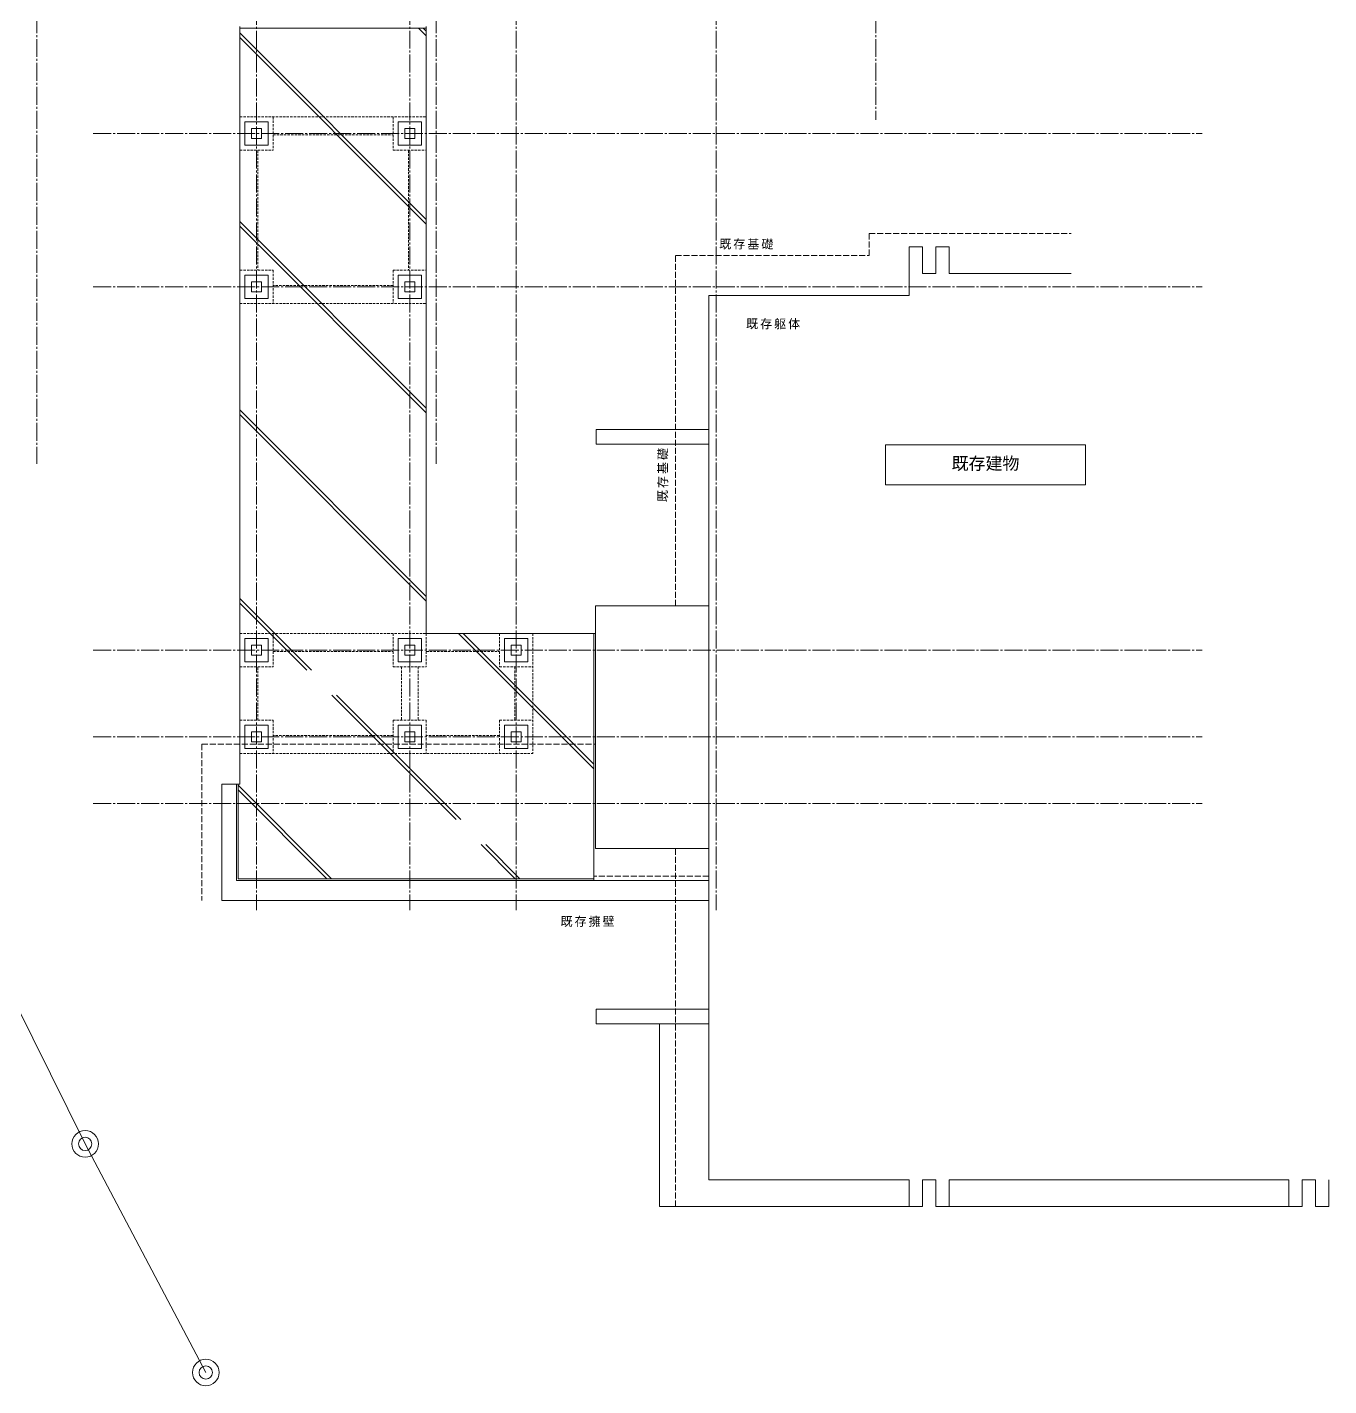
# Model space of a CAD drawing. Units: millimetres at full size. Extents: x -12803 to 120774, y -9413 to 101127.
# Drawn here: x 24605 to 44148, y 55437 to 75825 of the extents above; entities that cross this region are included whole.
import ezdxf
from ezdxf.enums import TextEntityAlignment as Align

# ---------------------------------------------------------------- set-up
doc = ezdxf.new("R2010")
doc.units = ezdxf.units.MM
doc.header["$LTSCALE"] = 30
for name, pattern in [('CHAIN2', [12, 9, -1, 1, -1]), ('DASHED1', [1.8, 1.2, -0.6]), ('DASHED3', [4, 3, -1])]:
    doc.linetypes.add(name, pattern=pattern)
for name, color, linetype, lineweight in [('0-1_1-2', 7, 'Continuous', 15), ('0-8_1-9', 7, 'Continuous', 15), ('0-9_1-1', 7, 'CHAIN2', 15), ('3-1_1-10', 7, 'Continuous', 15)]:
    doc.layers.add(name, color=color, linetype=linetype, lineweight=lineweight)
doc.styles.add('ＭＳ ゴシック', font='')
doc.styles.get('ＭＳ ゴシック').set_extended_font_data('MS Gothic')

msp = doc.modelspace()

# ---------------------------------------------------------------- linework, layer by layer
at = {"layer": '0-1_1-2'}
for p, q in [((27798.23, 75837.27), (27798.23, 64467.27)), ((27798.23, 75812.27), (30598.23, 75812.27)), ((30598.23, 75837.27), (30598.23, 66727.27)), ((27873.23, 74402.27), (27873.23, 74052.27)), ((27973.23, 74302.27), (27973.23, 74152.27)), ((30173.23, 74402.27), (30173.23, 74052.27)), ((30273.23, 74302.27), (30273.23, 74152.27)), ((27873.23, 74052.27), (28223.23, 74052.27)), ((27973.23, 74152.27), (28123.23, 74152.27)), ((30173.23, 74052.27), (30523.23, 74052.27)), ((30273.23, 74152.27), (30423.23, 74152.27)), ((27873.23, 72102.27), (27873.23, 71752.27)), ((27973.23, 72002.27), (27973.23, 71852.27)), ((30173.23, 72102.27), (30173.23, 71752.27)), ((30273.23, 72002.27), (30273.23, 71852.27)), ((27973.23, 71852.27), (28123.23, 71852.27)), ((30273.23, 71852.27), (30423.23, 71852.27)), ((27873.23, 71752.27), (28223.23, 71752.27)), ((30173.23, 71752.27), (30523.23, 71752.27)), ((33138.23, 67142.27), (34838.23, 67142.27)), ((30598.23, 66727.27), (33138.23, 66727.27)), ((33113.23, 66727.27), (33113.23, 63022.27)), ((27873.23, 66652.27), (27873.23, 66302.27)), ((27973.23, 66552.27), (27973.23, 66402.27)), ((30173.23, 66652.27), (30173.23, 66302.27)), ((30273.23, 66552.27), (30273.23, 66402.27)), ((31773.23, 66652.27), (31773.23, 66302.27)), ((31873.23, 66552.27), (31873.23, 66402.27)), ((27873.23, 66302.27), (28223.23, 66302.27)), ((27973.23, 66402.27), (28123.23, 66402.27)), ((30173.23, 66302.27), (30523.23, 66302.27)), ((30273.23, 66402.27), (30423.23, 66402.27)), ((31773.23, 66302.27), (32123.23, 66302.27)), ((31873.23, 66402.27), (32023.23, 66402.27)), ((27873.23, 65352.27), (27873.23, 65002.27)), ((27973.23, 65252.27), (27973.23, 65102.27)), ((30173.23, 65352.27), (30173.23, 65002.27)), ((30273.23, 65252.27), (30273.23, 65102.27)), ((31773.23, 65352.27), (31773.23, 65002.27)), ((31873.23, 65252.27), (31873.23, 65102.27)), ((27973.23, 65102.27), (28123.23, 65102.27)), ((30273.23, 65102.27), (30423.23, 65102.27)), ((31873.23, 65102.27), (32023.23, 65102.27)), ((27873.23, 65002.27), (28223.23, 65002.27)), ((30173.23, 65002.27), (30523.23, 65002.27)), ((31773.23, 65002.27), (32123.23, 65002.27)), ((27773.23, 63047.27), (27773.23, 64467.27)), ((33113.23, 63047.27), (27773.23, 63047.27))]:
    msp.add_line(p, q, dxfattribs=at)
at = {"layer": '0-1_1-2', "linetype": 'DASHED1'}
for p, q in [((27798.23, 74477.27), (27798.23, 71677.27)), ((27798.23, 74477.27), (30598.23, 74477.27)), ((28298.23, 74477.27), (28298.23, 73977.27)), ((30098.23, 74477.27), (30098.23, 73977.27)), ((28298.23, 74207.27), (30098.23, 74207.27)), ((27798.23, 73977.27), (28298.23, 73977.27)), ((28068.23, 73977.27), (28068.23, 72177.27)), ((30098.23, 73977.27), (30598.23, 73977.27)), ((30328.23, 73977.27), (30328.23, 72177.27)), ((30098.23, 72177.27), (30098.23, 71677.27)), ((30098.23, 72177.27), (30598.23, 72177.27)), ((30098.23, 71947.27), (28298.23, 71947.27)), ((27798.23, 71677.27), (30598.23, 71677.27)), ((27798.23, 66727.27), (32198.23, 66727.27)), ((28298.23, 66727.27), (28298.23, 66227.27)), ((30098.23, 66727.27), (30098.23, 66227.27)), ((30598.23, 66727.27), (30598.23, 66227.27)), ((31698.23, 66727.27), (31698.23, 66227.27)), ((32198.23, 66727.27), (32198.23, 64927.27)), ((28298.23, 66457.27), (30098.23, 66457.27)), ((30598.23, 66457.27), (31698.23, 66457.27)), ((27798.23, 66227.27), (28298.23, 66227.27)), ((28068.23, 65427.27), (28068.23, 66227.27)), ((30098.23, 66227.27), (30598.23, 66227.27)), ((30223.23, 66227.27), (30223.23, 65427.27)), ((30473.23, 66227.27), (30473.23, 65427.27)), ((31698.23, 66227.27), (32198.23, 66227.27)), ((31928.23, 66227.27), (31928.23, 65427.27)), ((30098.23, 65427.27), (30598.23, 65427.27)), ((30098.23, 65427.27), (30098.23, 64927.27)), ((30598.23, 65427.27), (30598.23, 64927.27)), ((31698.23, 65427.27), (31698.23, 64927.27)), ((31698.23, 65427.27), (32198.23, 65427.27)), ((30098.23, 65197.27), (28298.23, 65197.27)), ((31698.23, 65197.27), (30598.23, 65197.27)), ((27798.23, 64927.27), (32198.23, 64927.27))]:
    msp.add_line(p, q, dxfattribs=at)
at = {"layer": '0-1_1-2'}
for points in [[(27873.23, 74402.27), (28223.23, 74402.27), (28223.23, 74052.27)], [(27973.23, 74302.27), (28123.23, 74302.27), (28123.23, 74152.27)], [(30173.23, 74402.27), (30523.23, 74402.27), (30523.23, 74052.27)], [(30273.23, 74302.27), (30423.23, 74302.27), (30423.23, 74152.27)], [(27873.23, 72102.27), (28223.23, 72102.27), (28223.23, 71752.27)], [(27973.23, 72002.27), (28123.23, 72002.27), (28123.23, 71852.27)], [(30173.23, 72102.27), (30523.23, 72102.27), (30523.23, 71752.27)], [(30273.23, 72002.27), (30423.23, 72002.27), (30423.23, 71852.27)], [(33138.23, 67142.27), (33138.23, 63502.27), (34838.23, 63502.27)], [(27873.23, 66652.27), (28223.23, 66652.27), (28223.23, 66302.27)], [(27973.23, 66552.27), (28123.23, 66552.27), (28123.23, 66402.27)], [(30173.23, 66652.27), (30523.23, 66652.27), (30523.23, 66302.27)], [(30273.23, 66552.27), (30423.23, 66552.27), (30423.23, 66402.27)], [(31773.23, 66652.27), (32123.23, 66652.27), (32123.23, 66302.27)], [(31873.23, 66552.27), (32023.23, 66552.27), (32023.23, 66402.27)], [(27873.23, 65352.27), (28223.23, 65352.27), (28223.23, 65002.27)], [(27973.23, 65252.27), (28123.23, 65252.27), (28123.23, 65102.27)], [(30173.23, 65352.27), (30523.23, 65352.27), (30523.23, 65002.27)], [(30273.23, 65252.27), (30423.23, 65252.27), (30423.23, 65102.27)], [(31773.23, 65352.27), (32123.23, 65352.27), (32123.23, 65002.27)], [(31873.23, 65252.27), (32023.23, 65252.27), (32023.23, 65102.27)]]:
    msp.add_lwpolyline(points, dxfattribs=at)
at = {"layer": '0-1_1-2', "linetype": 'DASHED1'}
for points in [[(27798.23, 72177.27), (28298.23, 72177.27), (28298.23, 71677.27)], [(27798.23, 65427.27), (28298.23, 65427.27), (28298.23, 64927.27)]]:
    msp.add_lwpolyline(points, dxfattribs=at)
at = {"layer": '0-8_1-9', "linetype": 'DASHED3'}
for p, q in [((37248.23, 72727.27), (40280.32, 72727.27)), ((37248.23, 72397.27), (37248.23, 72727.27)), ((34338.23, 72397.27), (37248.23, 72397.27)), ((34338.23, 67142.27), (34338.23, 72397.27)), ((33138.23, 67142.27), (33138.23, 63502.27)), ((33138.23, 67142.27), (34838.23, 67142.27)), ((27228.23, 65067.27), (27228.23, 62722.27)), ((27228.23, 65067.27), (33138.23, 65067.27)), ((34338.23, 58127.27), (34338.23, 63502.27)), ((34838.23, 63084.29), (33113.23, 63084.29))]:
    msp.add_line(p, q, dxfattribs=at)
at = {"layer": '0-8_1-9'}
for p, q in [((33148.23, 69787.27), (34838.23, 69787.27)), ((33148.23, 69567.27), (33148.23, 69787.27)), ((33148.23, 69567.27), (34838.23, 69567.27)), ((37493.69, 69556.41), (37493.69, 68956.41)), ((37493.69, 68956.41), (40493.69, 68956.41)), ((21477.23, 67122.27), (25476.23, 59067.27)), ((27528.23, 64467.27), (27528.23, 62722.27)), ((27528.23, 64467.27), (27798.23, 64467.27)), ((27748.23, 63022.27), (27748.23, 64467.27)), ((34838.23, 63022.27), (27748.23, 63022.27)), ((34838.23, 62722.27), (27528.23, 62722.27)), ((33148.23, 61087.27), (34838.23, 61087.27)), ((34098.23, 60867.27), (34098.23, 58127.27)), ((25476.23, 59067.27), (27287.23, 55637.27)), ((37848.23, 58527.27), (34838.23, 58527.27)), ((37848.23, 58527.27), (34838.23, 58527.27)), ((37848.23, 58127.27), (34098.23, 58127.27)), ((38448.23, 58127.27), (43548.23, 58127.27))]:
    msp.add_line(p, q, dxfattribs=at)
for points in [[(34838.23, 58527.27), (34838.23, 71797.27), (37848.23, 71797.27), (37848.23, 72527.27), (38048.23, 72527.27), (38048.23, 72127.27), (38248.23, 72127.27), (38248.23, 72527.27), (38448.23, 72527.27), (38448.23, 72127.27), (40280.32, 72127.27)], [(37493.69, 69556.41), (40493.69, 69556.41), (40493.69, 68956.41)], [(34838.23, 60867.27), (33148.23, 60867.27), (33148.23, 61087.27)], [(37848.23, 58527.27), (37848.23, 58127.27), (38048.23, 58127.27), (38048.23, 58527.27), (38248.23, 58527.27), (38248.23, 58127.27), (38448.23, 58127.27), (38448.23, 58527.27), (43548.23, 58527.27), (43548.23, 58127.27), (43748.23, 58127.27), (43748.23, 58527.27), (43948.23, 58527.27), (43948.23, 58127.27), (44148.23, 58127.27), (44148.23, 58527.27)], [(38048.23, 58127.27), (38048.23, 58527.27), (38248.23, 58527.27), (38248.23, 58127.27)], [(43748.23, 58127.27), (43748.23, 58527.27), (43948.23, 58527.27), (43948.23, 58127.27)]]:
    msp.add_lwpolyline(points, dxfattribs=at)
for centre, radius in [((25476.23, 59067.27), 200), ((25476.23, 59067.27), 100), ((27287.23, 55637.27), 200), ((27287.23, 55637.27), 100)]:
    msp.add_circle(centre, radius, dxfattribs=at)
at = {"layer": '0-9_1-1'}
for p, q in [((24748.23, 93287.27), (24748.23, 69273.12)), ((30748.23, 93287.27), (30748.23, 69273.12)), ((37348.23, 93287.27), (37348.23, 74432.27)), ((28048.23, 76132.27), (28048.23, 62577.27)), ((30348.23, 76132.27), (30348.23, 62577.27)), ((31948.23, 76132.27), (31948.23, 62577.27)), ((34948.23, 76132.27), (34948.23, 62577.27)), ((25598.23, 74227.27), (42248.23, 74227.27)), ((25598.23, 71927.27), (42248.23, 71927.27)), ((25598.23, 66477.27), (42248.23, 66477.27)), ((25598.23, 65177.27), (42248.23, 65177.27)), ((25598.23, 64177.27), (42248.23, 64177.27))]:
    msp.add_line(p, q, dxfattribs=at)
at = {"layer": '3-1_1-10'}
for p, q in [((27798.23, 75738.18), (30598.23, 72938.18)), ((27798.23, 75667.47), (30598.23, 72867.47)), ((30481.86, 75812.27), (30598.23, 75695.9)), ((30552.57, 75812.27), (30598.23, 75766.61)), ((27798.23, 72909.76), (30598.23, 70109.76)), ((27798.23, 72839.05), (30598.23, 70039.05)), ((27798.23, 70081.33), (30598.23, 67281.33)), ((27798.23, 70010.62), (30598.23, 67210.62)), ((27798.23, 67252.9), (28874.02, 66177.11)), ((27798.23, 67182.19), (28803.31, 66177.11)), ((31081.58, 66727.27), (33113.23, 64695.62)), ((31152.29, 66727.27), (33113.23, 64766.33)), ((29178.32, 65802.1), (31045.61, 63934.81)), ((29248.02, 65803.11), (31116.32, 63934.81)), ((27773.23, 64449.48), (29175.44, 63047.27)), ((27773.23, 64378.77), (29104.73, 63047.27)), ((31420.62, 63559.8), (31933.15, 63047.27)), ((31491.33, 63559.8), (32003.86, 63047.27))]:
    msp.add_line(p, q, dxfattribs=at)

# ---------------------------------------------------------------- texts
at = {"layer": '0-8_1-9', "style": 'ＭＳ ゴシック'}
msp.add_text('既存建物', height=186.6, dxfattribs=at).set_placement((38484.57, 69129.14), align=Align.BOTTOM_LEFT)
at = {"layer": '0-8_1-9', "char_height": 132, "attachment_point": 7, "style": 'ＭＳ ゴシック'}
for s, insert in [('\\T1.17;既存基礎', (34996.13, 72488.24)), ('\\T1.17;既存躯体', (35398.88, 71291.33)), ('\\T1.17;既存擁壁', (32613.53, 62323.47))]:
    msp.add_mtext(s, dxfattribs=dict(at, insert=insert))
at = {"layer": '0-8_1-9', "insert": (34229.97, 68698.71), "char_height": 132, "attachment_point": 7, "rotation": 90, "style": 'ＭＳ ゴシック'}
msp.add_mtext('\\T1.17;既存基礎', dxfattribs=at)

doc.saveas('drawing.dxf')
